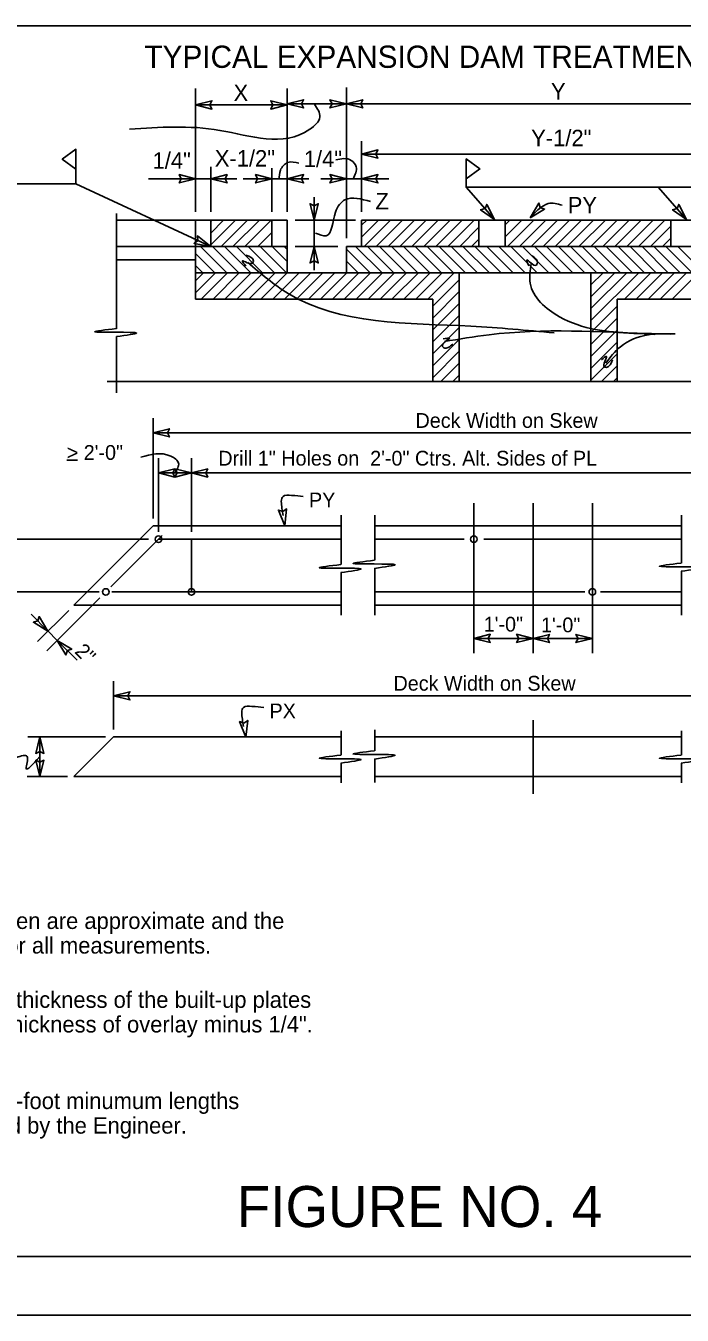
# Model space of a CAD drawing. Extents: x 999.2 to 1036.7, y 999.3 to 1022.7.
# Drawn here: x 1025.08 to 1030.68, y 1000 to 1011 of the extents above; entities that cross this region are included whole.
import ezdxf

# ---------------------------------------------------------------- set-up
doc = ezdxf.new("R2010")
doc.units = 0
for name, color, linetype in [('01-Slab', 7, 'Continuous'), ('03-Dimensions', 7, 'Continuous'), ('04-Hidden', 7, 'Continuous'), ('05-Existing', 7, 'Continuous'), ('06-CenterLine', 7, 'Continuous'), ('10-Sheet Border', 7, 'Continuous'), ('31-Program-Titles', 7, 'Continuous'), ('Level 14', 7, 'Continuous'), ('S_PL_Dimens_PR', 7, 'Continuous')]:
    doc.layers.add(name, color=color, linetype=linetype)

msp = doc.modelspace()

# ---------------------------------------------------------------- linework, layer by layer
at = {"layer": '01-Slab'}
for p, q in [((1025.855, 1009.342), (1027.311, 1009.342)), ((1026.53, 1009.117), (1026.53, 1009.342)), ((1026.659, 1009.117), (1026.659, 1009.342)), ((1027.182, 1009.117), (1027.182, 1009.342)), ((1027.311, 1009.117), (1027.311, 1009.342)), ((1027.946, 1009.342), (1033.354, 1009.342)), ((1027.946, 1009.117), (1027.946, 1009.342)), ((1025.855, 1009.117), (1027.311, 1009.117)), ((1027.817, 1009.117), (1031.592, 1009.117)), ((1025.492, 1006.058), (1026.167, 1006.733)), ((1026.167, 1006.733), (1027.772, 1006.733)), ((1028.061, 1006.733), (1030.676, 1006.733)), ((1025.492, 1006.058), (1027.772, 1006.058)), ((1028.061, 1006.058), (1030.676, 1006.058)), ((1025.492, 1004.595), (1025.829, 1004.933)), ((1025.829, 1004.933), (1027.772, 1004.933)), ((1028.061, 1004.933), (1030.676, 1004.933)), ((1025.492, 1004.595), (1027.772, 1004.595)), ((1028.061, 1004.595), (1030.676, 1004.595))]:
    msp.add_line(p, q, dxfattribs=at)
for points in [[(1025.508, 1009.947), (1025.392, 1009.862), (1025.508, 1009.777)], [(1028.84, 1009.694), (1028.956, 1009.779), (1028.84, 1009.864)]]:
    msp.add_lwpolyline(points, close=True, dxfattribs=at)
at = {"layer": '03-Dimensions'}
for p, q in [((1026.53, 1009.976), (1026.53, 1010.465)), ((1027.311, 1009.976), (1027.311, 1010.465)), ((1027.817, 1009.976), (1027.817, 1010.474)), ((1026.53, 1010.325), (1027.311, 1010.325)), ((1027.311, 1010.334), (1027.817, 1010.334)), ((1027.817, 1010.334), (1031.592, 1010.334)), ((1027.311, 1009.412), (1027.311, 1010.045)), ((1026.53, 1009.412), (1026.53, 1009.976)), ((1027.817, 1009.187), (1027.817, 1009.976)), ((1027.946, 1009.412), (1027.946, 1010.015)), ((1027.946, 1009.906), (1031.48, 1009.906)), ((1025.508, 1009.651), (1025.508, 1009.777)), ((1026.128, 1009.695), (1026.53, 1009.695)), ((1026.53, 1009.695), (1026.659, 1009.695)), ((1026.659, 1009.412), (1026.659, 1009.796)), ((1026.659, 1009.412), (1026.659, 1009.709)), ((1026.659, 1009.695), (1026.882, 1009.695)), ((1026.935, 1009.695), (1027.182, 1009.695)), ((1027.182, 1009.412), (1027.182, 1009.784)), ((1027.182, 1009.695), (1027.311, 1009.695)), ((1027.311, 1009.695), (1027.496, 1009.695)), ((1027.598, 1009.695), (1027.817, 1009.695)), ((1027.817, 1009.695), (1027.946, 1009.695)), ((1027.946, 1009.695), (1028.178, 1009.695)), ((1028.84, 1009.624), (1028.84, 1009.75)), ((1026.659, 1009.639), (1026.659, 1009.429)), ((1027.182, 1009.639), (1027.182, 1009.429)), ((1029.081, 1009.347), (1028.84, 1009.624)), ((1028.84, 1009.624), (1031.211, 1009.624)), ((1030.72, 1009.347), (1030.479, 1009.624)), ((1027.542, 1009.537), (1027.542, 1009.342)), ((1025.855, 1008.415), (1025.855, 1009.398)), ((1026.659, 1009.13), (1026.87, 1009.342)), ((1026.659, 1009.232), (1026.768, 1009.342)), ((1026.659, 1009.334), (1026.666, 1009.342)), ((1026.747, 1009.117), (1026.972, 1009.342)), ((1026.849, 1009.117), (1027.074, 1009.342)), ((1026.951, 1009.117), (1027.175, 1009.342)), ((1027.381, 1009.342), (1027.896, 1009.342)), ((1027.542, 1009.342), (1027.542, 1009.117)), ((1027.946, 1009.196), (1028.092, 1009.342)), ((1027.946, 1009.298), (1027.99, 1009.342)), ((1027.969, 1009.117), (1028.194, 1009.342)), ((1028.071, 1009.117), (1028.296, 1009.342)), ((1028.173, 1009.117), (1028.397, 1009.342)), ((1028.274, 1009.117), (1028.499, 1009.342)), ((1028.376, 1009.117), (1028.601, 1009.342)), ((1028.478, 1009.117), (1028.703, 1009.342)), ((1028.58, 1009.117), (1028.805, 1009.342)), ((1028.682, 1009.117), (1028.907, 1009.342)), ((1028.784, 1009.117), (1028.948, 1009.282)), ((1029.173, 1009.201), (1029.314, 1009.342)), ((1029.173, 1009.303), (1029.212, 1009.342)), ((1029.191, 1009.117), (1029.416, 1009.342)), ((1029.293, 1009.117), (1029.518, 1009.342)), ((1029.395, 1009.117), (1029.619, 1009.342)), ((1029.496, 1009.117), (1029.721, 1009.342)), ((1029.598, 1009.117), (1029.823, 1009.342)), ((1029.7, 1009.117), (1029.925, 1009.342)), ((1029.802, 1009.117), (1030.027, 1009.342)), ((1029.904, 1009.117), (1030.128, 1009.342)), ((1030.005, 1009.117), (1030.23, 1009.342)), ((1030.107, 1009.117), (1030.332, 1009.342)), ((1030.209, 1009.117), (1030.434, 1009.342)), ((1030.311, 1009.117), (1030.536, 1009.342)), ((1030.413, 1009.117), (1030.587, 1009.291)), ((1027.061, 1009.117), (1027.182, 1009.237)), ((1028.885, 1009.117), (1028.948, 1009.18)), ((1030.515, 1009.117), (1030.587, 1009.189)), ((1026.695, 1008.892), (1026.53, 1009.058)), ((1026.797, 1008.892), (1026.572, 1009.117)), ((1026.899, 1008.892), (1026.674, 1009.117)), ((1027.001, 1008.892), (1026.776, 1009.117)), ((1027.102, 1008.892), (1026.878, 1009.117)), ((1027.204, 1008.892), (1026.979, 1009.117)), ((1027.306, 1008.892), (1027.081, 1009.117)), ((1027.311, 1008.99), (1027.184, 1009.117)), ((1027.311, 1009.092), (1027.286, 1009.117)), ((1027.381, 1009.117), (1027.745, 1009.117)), ((1027.542, 1009.117), (1027.542, 1008.914)), ((1028.019, 1008.892), (1027.817, 1009.094)), ((1028.121, 1008.892), (1027.896, 1009.117)), ((1028.222, 1008.892), (1027.998, 1009.117)), ((1028.324, 1008.892), (1028.099, 1009.117)), ((1028.426, 1008.892), (1028.201, 1009.117)), ((1028.528, 1008.892), (1028.303, 1009.117)), ((1028.63, 1008.892), (1028.405, 1009.117)), ((1028.731, 1008.892), (1028.507, 1009.117)), ((1028.833, 1008.892), (1028.609, 1009.117)), ((1028.935, 1008.892), (1028.71, 1009.117)), ((1029.037, 1008.892), (1028.812, 1009.117)), ((1029.139, 1008.892), (1028.914, 1009.117)), ((1029.241, 1008.892), (1029.016, 1009.117)), ((1029.342, 1008.892), (1029.118, 1009.117)), ((1029.444, 1008.892), (1029.219, 1009.117)), ((1029.546, 1008.892), (1029.321, 1009.117)), ((1029.648, 1008.892), (1029.423, 1009.117)), ((1029.75, 1008.892), (1029.525, 1009.117)), ((1029.852, 1008.892), (1029.627, 1009.117)), ((1029.953, 1008.892), (1029.729, 1009.117)), ((1030.055, 1008.892), (1029.83, 1009.117)), ((1030.157, 1008.892), (1029.932, 1009.117)), ((1030.259, 1008.892), (1030.034, 1009.117)), ((1030.361, 1008.892), (1030.136, 1009.117)), ((1030.462, 1008.892), (1030.238, 1009.117)), ((1030.564, 1008.892), (1030.34, 1009.117)), ((1030.666, 1008.892), (1030.441, 1009.117)), ((1030.768, 1008.892), (1030.543, 1009.117)), ((1030.87, 1008.892), (1030.645, 1009.117)), ((1025.855, 1009.004), (1026.53, 1009.004)), ((1026.593, 1008.892), (1026.53, 1008.956)), ((1027.917, 1008.892), (1027.817, 1008.992)), ((1026.53, 1008.722), (1026.7, 1008.892)), ((1026.53, 1008.824), (1026.598, 1008.892)), ((1026.577, 1008.668), (1026.802, 1008.892)), ((1026.679, 1008.668), (1026.903, 1008.892)), ((1026.78, 1008.668), (1027.005, 1008.892)), ((1026.882, 1008.668), (1027.107, 1008.892)), ((1026.984, 1008.668), (1027.209, 1008.892)), ((1027.086, 1008.668), (1027.311, 1008.892)), ((1027.188, 1008.668), (1027.413, 1008.892)), ((1027.29, 1008.668), (1027.514, 1008.892)), ((1027.391, 1008.668), (1027.616, 1008.892)), ((1027.493, 1008.668), (1027.718, 1008.892)), ((1027.595, 1008.668), (1027.82, 1008.892)), ((1027.697, 1008.668), (1027.922, 1008.892)), ((1027.799, 1008.668), (1028.024, 1008.892)), ((1027.901, 1008.668), (1028.125, 1008.892)), ((1028.002, 1008.668), (1028.227, 1008.892)), ((1028.104, 1008.668), (1028.329, 1008.892)), ((1028.206, 1008.668), (1028.431, 1008.892)), ((1028.308, 1008.668), (1028.533, 1008.892)), ((1028.41, 1008.668), (1028.634, 1008.892)), ((1028.511, 1008.668), (1028.736, 1008.892)), ((1028.555, 1008.609), (1028.779, 1008.834)), ((1029.904, 1008.485), (1030.312, 1008.892)), ((1029.904, 1008.587), (1030.21, 1008.892)), ((1029.904, 1008.688), (1030.108, 1008.892)), ((1029.904, 1008.79), (1030.007, 1008.892)), ((1029.904, 1008.892), (1029.905, 1008.892)), ((1030.189, 1008.668), (1030.414, 1008.892)), ((1030.291, 1008.668), (1030.516, 1008.892)), ((1030.393, 1008.668), (1030.617, 1008.892)), ((1030.494, 1008.668), (1030.719, 1008.892)), ((1030.596, 1008.668), (1030.821, 1008.892)), ((1028.555, 1008.507), (1028.779, 1008.732)), ((1028.555, 1008.405), (1028.779, 1008.63)), ((1029.904, 1008.383), (1030.129, 1008.608)), ((1028.555, 1008.303), (1028.779, 1008.528)), ((1029.904, 1008.281), (1030.129, 1008.506)), ((1028.555, 1008.201), (1028.779, 1008.426)), ((1029.904, 1008.179), (1030.129, 1008.404)), ((1025.855, 1007.869), (1025.855, 1008.349)), ((1028.555, 1008.1), (1028.779, 1008.325)), ((1029.904, 1008.077), (1030.129, 1008.302)), ((1028.555, 1007.998), (1028.779, 1008.223)), ((1029.904, 1007.976), (1030.129, 1008.201)), ((1028.623, 1007.965), (1028.779, 1008.121)), ((1029.995, 1007.965), (1030.129, 1008.099)), ((1025.776, 1007.965), (1033.429, 1007.965)), ((1028.725, 1007.965), (1028.779, 1008.019)), ((1030.097, 1007.965), (1030.129, 1007.997)), ((1026.167, 1006.796), (1026.167, 1007.654)), ((1026.167, 1007.528), (1032.917, 1007.528)), ((1025.431, 1007.294), (1025.522, 1007.294)), ((1026.213, 1006.683), (1026.213, 1007.311)), ((1026.494, 1006.683), (1026.494, 1007.311)), ((1026.213, 1007.185), (1026.494, 1007.185)), ((1026.494, 1007.248), (1026.494, 1007.059)), ((1026.494, 1007.185), (1031.914, 1007.185)), ((1027.772, 1006.824), (1027.772, 1006.405)), ((1028.061, 1006.824), (1028.061, 1006.442)), ((1030.676, 1006.824), (1030.676, 1006.416)), ((1026.129, 1006.62), (1024.908, 1006.62)), ((1025.807, 1006.214), (1026.246, 1006.653)), ((1026.213, 1006.62), (1027.772, 1006.62)), ((1026.494, 1006.62), (1026.494, 1006.17)), ((1028.061, 1006.62), (1028.823, 1006.62)), ((1028.989, 1006.62), (1030.676, 1006.62)), ((1027.772, 1006.335), (1027.772, 1005.971)), ((1028.061, 1006.372), (1028.061, 1005.971)), ((1030.676, 1006.346), (1030.676, 1005.971)), ((1025.706, 1006.17), (1024.908, 1006.17)), ((1025.816, 1006.17), (1027.772, 1006.17)), ((1028.061, 1006.17), (1029.851, 1006.17)), ((1029.986, 1006.17), (1030.676, 1006.17)), ((1025.713, 1006.12), (1025.26, 1005.668)), ((1025.27, 1005.836), (1025.126, 1005.98)), ((1025.447, 1006.013), (1025.181, 1005.748)), ((1028.904, 1005.934), (1028.904, 1005.648)), ((1029.41, 1005.934), (1029.41, 1005.648)), ((1029.41, 1005.934), (1029.41, 1005.647)), ((1029.916, 1005.934), (1029.916, 1005.647)), ((1025.35, 1005.757), (1025.27, 1005.837)), ((1025.518, 1005.589), (1025.35, 1005.757)), ((1028.904, 1005.774), (1029.41, 1005.774)), ((1029.41, 1005.773), (1029.916, 1005.773)), ((1025.829, 1004.996), (1025.829, 1005.41)), ((1025.829, 1005.284), (1032.579, 1005.284)), ((1027.772, 1004.985), (1027.772, 1004.779)), ((1028.061, 1004.995), (1028.061, 1004.816)), ((1030.676, 1004.985), (1030.676, 1004.779)), ((1025.099, 1004.933), (1025.76, 1004.933)), ((1025.201, 1004.595), (1025.201, 1004.933)), ((1028.061, 1004.746), (1028.061, 1004.544)), ((1027.772, 1004.709), (1027.772, 1004.543)), ((1030.676, 1004.709), (1030.676, 1004.543)), ((1025.093, 1004.595), (1025.437, 1004.595))]:
    msp.add_line(p, q, dxfattribs=at)
for points in [[(1025.508, 1009.777), (1025.392, 1009.862), (1025.508, 1009.947)], [(1028.84, 1009.694), (1028.956, 1009.779), (1028.84, 1009.864)]]:
    msp.add_lwpolyline(points, close=True, dxfattribs=at)
msp.add_lwpolyline([(1026.659, 1009.117), (1025.508, 1009.651), (1023.874, 1009.651)], dxfattribs=at)
for centre in [(1026.213, 1006.62), (1028.904, 1006.62), (1025.763, 1006.17), (1026.494, 1006.17), (1029.916, 1006.17)]:
    msp.add_circle(centre, 0.0281, dxfattribs=at)
for points in [[(1027.545, 1010.332), (1027.59, 1010.222), (1027.505, 1010.117), (1026.738, 1010.108), (1025.967, 1010.117)], [(1027.243, 1009.69), (1027.254, 1009.768), (1027.316, 1009.834), (1027.412, 1009.827)], [(1027.874, 1009.694), (1027.9, 1009.797), (1027.859, 1009.852), (1027.726, 1009.856)], [(1027.553, 1009.232), (1027.643, 1009.208), (1027.724, 1009.41), (1027.805, 1009.516), (1028.024, 1009.5)], [(1029.386, 1009.363), (1029.461, 1009.438), (1029.539, 1009.483), (1029.659, 1009.469)], [(1026.959, 1008.95), (1026.929, 1008.994), (1027.019, 1008.977), (1027.023, 1008.993), (1026.96, 1009.044)], [(1029.373, 1008.951), (1029.357, 1009.002), (1029.438, 1008.959), (1029.446, 1008.973), (1029.401, 1009.04)], [(1026.976, 1008.98), (1027.32, 1008.716), (1028.88, 1008.437), (1029.591, 1008.38)], [(1029.393, 1008.972), (1029.385, 1008.804), (1029.635, 1008.518), (1030.257, 1008.379), (1030.587, 1008.37)], [(1025.854, 1008.417), (1025.67, 1008.39), (1026.027, 1008.379), (1025.854, 1008.348)], [(1028.653, 1008.306), (1029.034, 1008.364), (1030.448, 1008.366)], [(1030.03, 1008.122), (1030.155, 1008.262), (1030.396, 1008.364), (1030.623, 1008.371)], [(1028.643, 1008.33), (1028.696, 1008.335), (1028.637, 1008.265), (1028.649, 1008.254), (1028.724, 1008.284)], [(1029.993, 1008.149), (1030.036, 1008.179), (1030.02, 1008.089), (1030.036, 1008.086), (1030.087, 1008.149)], [(1026.351, 1007.185), (1026.385, 1007.269), (1026.318, 1007.329), (1026.064, 1007.32)], [(1027.276, 1006.822), (1027.267, 1006.885), (1027.276, 1006.985), (1027.349, 1006.994), (1027.449, 1006.985)], [(1027.769, 1006.404), (1027.585, 1006.377), (1027.942, 1006.366), (1027.769, 1006.335)], [(1028.058, 1006.44), (1027.874, 1006.413), (1028.232, 1006.402), (1028.058, 1006.371)], [(1030.673, 1006.416), (1030.489, 1006.389), (1030.846, 1006.378), (1030.673, 1006.346)], [(1026.938, 1005.022), (1026.929, 1005.085), (1026.938, 1005.185), (1027.011, 1005.194), (1027.111, 1005.185)], [(1025.201, 1004.766), (1025.083, 1004.666), (1025.092, 1004.766), (1025.001, 1004.757)], [(1027.769, 1004.778), (1027.585, 1004.751), (1027.942, 1004.741), (1027.769, 1004.709)], [(1028.058, 1004.815), (1027.874, 1004.788), (1028.232, 1004.777), (1028.058, 1004.745)], [(1030.673, 1004.778), (1030.489, 1004.751), (1030.846, 1004.741), (1030.673, 1004.709)]]:
    msp.add_spline(points, degree=3, dxfattribs=at)
at = {"layer": '04-Hidden'}
for p, q in [((1028.948, 1009.117), (1028.948, 1009.342)), ((1029.173, 1009.117), (1029.173, 1009.342)), ((1030.587, 1009.117), (1030.587, 1009.342))]:
    msp.add_line(p, q, dxfattribs=at)
at = {"layer": '05-Existing'}
for p, q in [((1026.53, 1008.668), (1026.53, 1009.117)), ((1027.311, 1008.892), (1027.311, 1009.117)), ((1027.817, 1008.892), (1027.817, 1009.117)), ((1026.53, 1008.892), (1031.592, 1008.892)), ((1028.779, 1007.965), (1028.779, 1008.892)), ((1029.904, 1007.965), (1029.904, 1008.892)), ((1026.53, 1008.668), (1028.555, 1008.668)), ((1028.555, 1007.965), (1028.555, 1008.668)), ((1030.129, 1007.965), (1030.129, 1008.668)), ((1030.129, 1008.668), (1031.592, 1008.668))]:
    msp.add_line(p, q, dxfattribs=at)
at = {"layer": '06-CenterLine'}
for p, q in [((1028.904, 1006.927), (1028.904, 1005.9)), ((1029.41, 1006.927), (1029.41, 1005.9)), ((1029.916, 1006.927), (1029.916, 1005.9)), ((1029.41, 1005.075), (1029.41, 1004.448))]:
    msp.add_line(p, q, dxfattribs=at)
at = {"layer": '10-Sheet Border'}
for p, q in [((1035.5, 1011), (1006.5, 1011)), ((1035.5, 1000.5), (1006.5, 1000.5))]:
    msp.add_line(p, q, dxfattribs=at)
at = {"layer": 'Level 14'}
msp.add_line((1036, 1000), (1000, 1000), dxfattribs=at)
at = {"layer": 'S_PL_Dimens_PR'}
for points in [[(1026.53, 1010.325), (1026.67, 1010.36), (1026.652, 1010.325), (1026.67, 1010.29)], [(1027.311, 1010.325), (1027.171, 1010.29), (1027.188, 1010.325), (1027.171, 1010.36)], [(1027.311, 1010.334), (1027.451, 1010.369), (1027.433, 1010.334), (1027.451, 1010.299)], [(1027.817, 1010.334), (1027.677, 1010.299), (1027.695, 1010.334), (1027.677, 1010.369)], [(1027.817, 1010.334), (1027.957, 1010.369), (1027.94, 1010.334), (1027.957, 1010.299)], [(1027.946, 1009.906), (1028.086, 1009.941), (1028.069, 1009.906), (1028.086, 1009.871)], [(1026.53, 1009.695), (1026.39, 1009.66), (1026.407, 1009.695), (1026.39, 1009.73)], [(1026.659, 1009.695), (1026.799, 1009.73), (1026.781, 1009.695), (1026.799, 1009.66)], [(1027.182, 1009.695), (1027.042, 1009.66), (1027.059, 1009.695), (1027.042, 1009.73)], [(1027.311, 1009.695), (1027.451, 1009.73), (1027.433, 1009.695), (1027.451, 1009.66)], [(1027.817, 1009.695), (1027.677, 1009.66), (1027.695, 1009.695), (1027.677, 1009.73)], [(1027.946, 1009.695), (1028.086, 1009.73), (1028.069, 1009.695), (1028.086, 1009.66)], [(1027.542, 1009.342), (1027.507, 1009.482), (1027.542, 1009.464), (1027.577, 1009.482)], [(1029.081, 1009.347), (1028.962, 1009.43), (1029, 1009.44), (1029.015, 1009.476)], [(1029.386, 1009.363), (1029.46, 1009.487), (1029.472, 1009.449), (1029.509, 1009.437)], [(1030.72, 1009.347), (1030.601, 1009.43), (1030.639, 1009.44), (1030.654, 1009.476)], [(1026.659, 1009.117), (1026.517, 1009.144), (1026.548, 1009.169), (1026.546, 1009.208)], [(1027.542, 1009.117), (1027.577, 1008.977), (1027.542, 1008.995), (1027.507, 1008.977)], [(1026.167, 1007.528), (1026.307, 1007.563), (1026.289, 1007.528), (1026.307, 1007.493)], [(1026.213, 1007.185), (1026.353, 1007.22), (1026.336, 1007.185), (1026.353, 1007.15)], [(1026.494, 1007.185), (1026.354, 1007.15), (1026.372, 1007.185), (1026.354, 1007.22)], [(1026.494, 1007.185), (1026.634, 1007.22), (1026.617, 1007.185), (1026.634, 1007.15)], [(1027.292, 1006.734), (1027.237, 1006.868), (1027.274, 1006.855), (1027.307, 1006.878)], [(1025.27, 1005.836), (1025.146, 1005.911), (1025.183, 1005.923), (1025.196, 1005.96)], [(1025.35, 1005.757), (1025.473, 1005.683), (1025.436, 1005.67), (1025.424, 1005.633)], [(1028.904, 1005.774), (1029.044, 1005.809), (1029.026, 1005.774), (1029.044, 1005.739)], [(1029.41, 1005.774), (1029.27, 1005.739), (1029.288, 1005.774), (1029.27, 1005.809)], [(1029.41, 1005.773), (1029.55, 1005.808), (1029.533, 1005.773), (1029.55, 1005.738)], [(1029.916, 1005.773), (1029.776, 1005.738), (1029.794, 1005.773), (1029.776, 1005.808)], [(1025.829, 1005.284), (1025.969, 1005.319), (1025.952, 1005.284), (1025.969, 1005.249)], [(1026.96, 1004.93), (1026.906, 1005.064), (1026.943, 1005.052), (1026.975, 1005.074)], [(1025.201, 1004.933), (1025.236, 1004.793), (1025.201, 1004.81), (1025.166, 1004.793)], [(1025.201, 1004.595), (1025.166, 1004.735), (1025.201, 1004.718), (1025.236, 1004.735)]]:
    msp.add_lwpolyline(points, close=True, dxfattribs=at)

# ---------------------------------------------------------------- texts
at = {"layer": '01-Slab'}
msp.add_text('FIGURE NO. 4', height=0.35, dxfattribs=at).set_placement((1026.881, 1000.752))
at = {"layer": '03-Dimensions'}
for s, height, p in [('X', 0.14, (1026.854, 1010.358)), ('Y', 0.14, (1029.563, 1010.371)), ('Y-1/2"', 0.14, (1029.394, 1009.973)), ('1/4"', 0.14, (1026.163, 1009.781)), ('X-1/2" ', 0.14, (1026.694, 1009.799)), ('1/4"', 0.14, (1027.453, 1009.794)), ('Z', 0.14, (1028.065, 1009.434)), ('PY', 0.14, (1029.706, 1009.4)), ('Deck Width on Skew', 0.126, (1028.407, 1007.57)), ('> 2\'-0"', 0.126, (1025.43, 1007.297)), ('Drill 1" Holes on  2\'-0" Ctrs. Alt. Sides of PL', 0.126, (1026.724, 1007.248)), ('PY', 0.126, (1027.498, 1006.892)), ('1\'-0"', 0.126, (1028.989, 1005.832)), ('1\'-0"', 0.126, (1029.478, 1005.826)), ('Deck Width on Skew', 0.126, (1028.219, 1005.328)), ('PX', 0.126, (1027.161, 1005.092)), ('Structural Steel weights given are approximate and the', 0.14, (1022.74, 1003.295)), ('Contractor is responsible for all measurements.', 0.14, (1022.74, 1003.085)), ('Determine dimension Z for thickness of the built-up plates', 0.14, (1022.74, 1002.622)), ('as the minimum specified thickness of overlay minus 1/4".', 0.14, (1022.74, 1002.412)), ('Steel is to be furnished in 3-foot minumum lengths', 0.14, (1022.74, 1001.759)), ('welded together as directed by the Engineer.', 0.14, (1022.74, 1001.549))]:
    msp.add_text(s, height=height, dxfattribs=at).set_placement(p)
msp.add_text('2"', height=0.126, rotation=314.973, dxfattribs=at).set_placement((1025.491, 1005.655))
at = {"layer": '31-Program-Titles'}
msp.add_text('TYPICAL EXPANSION DAM TREATMENT', height=0.19, dxfattribs=at).set_placement((1026.093, 1010.641))

doc.saveas('drawing.dxf')
